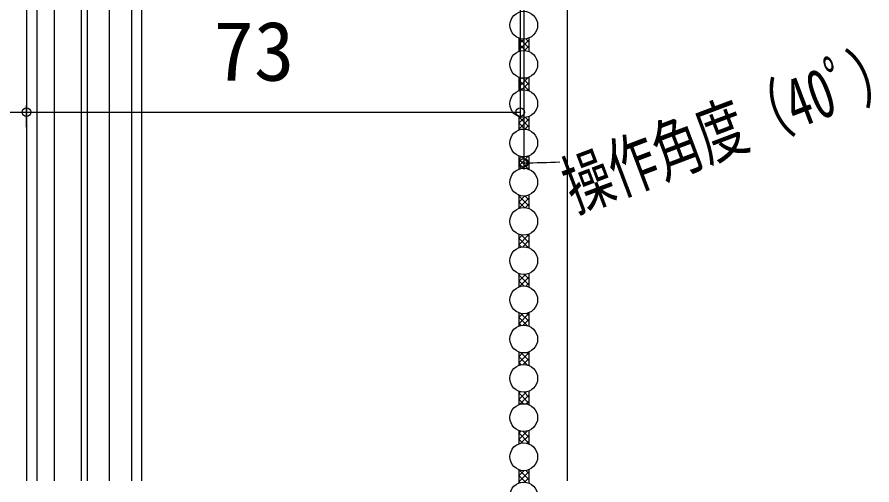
# Model space of a CAD drawing. Units: millimetres, scale not verified. Extents: x -525 to 525, y -783 to 777.
# Drawn here: x -251.4 to -125, y 212.3 to 281.4 of the extents above; entities that cross this region are included whole.
import ezdxf
from ezdxf.enums import TextEntityAlignment as Align

# ---------------------------------------------------------------- set-up
doc = ezdxf.new("R2010")
doc.units = ezdxf.units.MM
doc.header["$LTSCALE"] = 4
for name, color, linetype in [('0-4_YKK_12', 2, 'Continuous'), ('0-5_YKK_13', 4, 'Continuous'), ('0-7_YKK_D', 6, 'Continuous'), ('0-9_YSS_K', 3, 'Continuous')]:
    doc.layers.add(name, color=color, linetype=linetype)
doc.styles.add('ＭＳ ゴシック', font='')
doc.styles.get('ＭＳ ゴシック').set_extended_font_data('MS Gothic')

msp = doc.modelspace()

# ---------------------------------------------------------------- linework, layer by layer
at = {"layer": '0-4_YKK_12'}
for p, q in [((-250, 379.9), (-250, 212.9)), ((-248.5, 343.9), (-248.5, 212.9)), ((-233.005, 343.86), (-233.003, 212.9)), ((-245.9, 289.9), (-245.9, 212.9)), ((-241.95, 289.9), (-241.95, 212.9)), ((-241.05, 289.9), (-241.05, 212.9)), ((-237.8, 289.9), (-237.8, 212.9)), ((-234.5, 288.9), (-234.5, 212.9))]:
    msp.add_line(p, q, dxfattribs=at)
at = {"layer": '0-5_YKK_13'}
for p, q in [((-177.226, 278.342), (-177.226, 276.358)), ((-177.226, 278.331), (-177.219, 278.339)), ((-177.226, 277.433), (-176.459, 278.2)), ((-177.155, 278.316), (-175.726, 276.887)), ((-176.165, 278.224), (-175.726, 277.785)), ((-175.726, 278.342), (-175.726, 276.358)), ((-177.226, 276.535), (-175.726, 278.035)), ((-177.226, 277.489), (-176.221, 276.484)), ((-176.366, 276.497), (-175.726, 277.137)), ((-177.226, 276.591), (-177.053, 276.417)), ((-177.226, 272.542), (-177.226, 270.558)), ((-177.226, 271.147), (-175.887, 272.487)), ((-177.226, 272.045), (-176.839, 272.432)), ((-177.226, 272.101), (-175.726, 270.601)), ((-176.634, 272.406), (-175.726, 271.499)), ((-175.833, 272.504), (-175.726, 272.397)), ((-175.726, 272.542), (-175.726, 270.558)), ((-177.226, 271.203), (-176.71, 270.687)), ((-176.801, 270.674), (-175.726, 271.749)), ((-175.947, 270.63), (-175.726, 270.851)), ((-177.226, 266.742), (-177.226, 264.758)), ((-177.226, 266.657), (-177.164, 266.719)), ((-177.226, 266.713), (-175.726, 265.213)), ((-175.726, 266.742), (-175.726, 264.758)), ((-177.226, 265.759), (-176.383, 266.602)), ((-177.226, 264.861), (-175.726, 266.361)), ((-177.226, 265.815), (-176.305, 264.893)), ((-176.297, 264.892), (-175.726, 265.463)), ((-176.23, 266.615), (-175.726, 266.111)), ((-177.226, 264.917), (-177.11, 264.8)), ((-177.226, 260.942), (-177.226, 258.958)), ((-177.226, 259.473), (-175.776, 260.924)), ((-177.226, 260.371), (-176.775, 260.822)), ((-177.226, 260.426), (-175.777, 258.977)), ((-176.716, 260.814), (-175.726, 259.825)), ((-175.89, 260.886), (-175.726, 260.723)), ((-175.726, 260.942), (-175.726, 258.958)), ((-177.226, 259.528), (-176.776, 259.078)), ((-176.715, 259.086), (-175.726, 260.075)), ((-175.889, 259.014), (-175.726, 259.177)), ((-177.226, 255.142), (-177.226, 253.158)), ((-177.226, 254.983), (-177.109, 255.1)), ((-177.226, 255.038), (-175.726, 253.538)), ((-177.226, 254.085), (-176.304, 255.007)), ((-177.226, 253.186), (-175.726, 254.686)), ((-177.226, 254.14), (-176.384, 253.298)), ((-176.298, 255.008), (-175.726, 254.436)), ((-175.726, 255.142), (-175.726, 253.158)), ((-177.226, 253.242), (-177.165, 253.181)), ((-176.23, 253.285), (-175.726, 253.788)), ((-177.226, 249.342), (-177.226, 247.358)), ((-177.226, 247.798), (-175.726, 249.298)), ((-177.226, 248.696), (-176.709, 249.213)), ((-176.802, 249.226), (-175.726, 248.15)), ((-175.948, 249.269), (-175.726, 249.048)), ((-175.726, 249.342), (-175.726, 247.358)), ((-177.226, 248.752), (-175.888, 247.414)), ((-177.226, 247.854), (-176.84, 247.468)), ((-176.633, 247.494), (-175.726, 248.4)), ((-175.832, 247.396), (-175.726, 247.502)), ((-177.226, 243.542), (-177.226, 241.558)), ((-177.226, 243.308), (-177.052, 243.483)), ((-177.226, 242.41), (-176.221, 243.416)), ((-177.226, 243.364), (-175.726, 241.864)), ((-177.154, 241.585), (-175.726, 243.012)), ((-176.367, 243.403), (-175.726, 242.762)), ((-175.726, 243.542), (-175.726, 241.558)), ((-177.226, 242.466), (-176.46, 241.7)), ((-177.226, 241.568), (-177.219, 241.561)), ((-176.164, 241.676), (-175.726, 242.114)), ((-177.226, 237.742), (-177.226, 235.758)), ((-176.893, 237.643), (-175.726, 236.476)), ((-176.007, 237.654), (-175.726, 237.374)), ((-175.726, 237.742), (-175.726, 235.758)), ((-177.226, 236.124), (-175.726, 237.624)), ((-177.226, 237.022), (-176.642, 237.607)), ((-177.226, 237.078), (-175.99, 235.841)), ((-176.554, 235.899), (-175.726, 236.726)), ((-177.226, 236.18), (-176.902, 235.855)), ((-175.777, 235.777), (-175.726, 235.828)), ((-177.226, 231.942), (-177.226, 229.958)), ((-177.226, 230.324), (-175.726, 231.824)), ((-177.226, 231.222), (-176.642, 231.807)), ((-176.893, 231.843), (-175.726, 230.676)), ((-176.007, 231.854), (-175.726, 231.574)), ((-175.726, 231.942), (-175.726, 229.958)), ((-177.226, 231.278), (-175.99, 230.041)), ((-177.226, 230.38), (-176.902, 230.055)), ((-176.554, 230.099), (-175.726, 230.926)), ((-175.777, 229.977), (-175.726, 230.028)), ((-177.226, 226.142), (-177.226, 224.158)), ((-177.226, 225.834), (-176.994, 226.066)), ((-177.226, 224.936), (-176.133, 226.029)), ((-177.226, 225.89), (-175.726, 224.39)), ((-177.044, 224.22), (-175.726, 225.538)), ((-176.439, 226), (-175.726, 225.288)), ((-175.726, 226.142), (-175.726, 224.158)), ((-177.226, 224.992), (-176.534, 224.299)), ((-176.101, 224.265), (-175.726, 224.64)), ((-177.226, 220.342), (-177.226, 218.358)), ((-177.226, 219.021), (-175.989, 220.259)), ((-177.226, 219.919), (-176.901, 220.245)), ((-177.226, 219.975), (-175.726, 218.475)), ((-176.555, 220.201), (-175.726, 219.373)), ((-175.778, 220.323), (-175.726, 220.271)), ((-175.726, 220.342), (-175.726, 218.358)), ((-177.226, 219.077), (-176.643, 218.493)), ((-176.892, 218.457), (-175.726, 219.623)), ((-176.006, 218.445), (-175.726, 218.725)), ((-177.226, 214.542), (-177.226, 212.558)), ((-177.226, 214.531), (-177.219, 214.539)), ((-177.226, 213.633), (-176.459, 214.4)), ((-177.226, 212.735), (-175.726, 214.235)), ((-177.226, 213.689), (-176.221, 212.684)), ((-177.155, 214.516), (-175.726, 213.087)), ((-176.165, 214.424), (-175.726, 213.985)), ((-175.726, 214.542), (-175.726, 212.558)), ((-177.226, 212.791), (-177.053, 212.617)), ((-176.366, 212.697), (-175.726, 213.337))]:
    msp.add_line(p, q, dxfattribs=at)
for centre in [(-176.476, 280.25), (-176.476, 274.45), (-176.476, 268.65), (-176.476, 262.85), (-176.476, 257.05), (-176.476, 251.25), (-176.476, 245.45), (-176.476, 239.65), (-176.476, 233.85), (-176.476, 228.05), (-176.476, 222.25), (-176.476, 216.45), (-176.476, 210.65)]:
    msp.add_circle(centre, 2.05, dxfattribs=at)
at = {"layer": '0-7_YKK_D'}
for p, q in [((-177, 363.4), (-177, 266.399)), ((-176.476, 311.1), (-176.476, 258.915)), ((-250, 265.158), (-250, 268.399)), ((-250, 265.158), (-250, 268.399)), ((-365.005, 267.399), (-250, 267.399)), ((-250, 267.399), (-177, 267.399))]:
    msp.add_line(p, q, dxfattribs=at)
for centre in [(-250, 267.399), (-250, 267.399), (-177, 267.399), (-176.476, 259.915)]:
    msp.add_circle(centre, 0.637, dxfattribs=at)
msp.add_arc((-176.476, 360.546), 100.631, 270, 273.04089, dxfattribs=at)
at = {"layer": '0-9_YSS_K'}
msp.add_line((-170, 212.9), (-170, 437.404), dxfattribs=at)

# ---------------------------------------------------------------- texts
at = {"layer": '0-7_YKK_D', "style": 'ＭＳ ゴシック'}
msp.add_text('73', height=8.798, dxfattribs=at).set_placement((-222.364, 269.399), align=Align.BOTTOM_LEFT)
at = {"layer": '0-7_YKK_D', "style": 'ＭＳ ゴシック', "width": 0.7}
msp.add_text('操作角度（40ﾟ）', height=7.331, rotation=20.676, dxfattribs=at).set_placement((-168.161, 250.478), align=Align.BOTTOM_LEFT)

doc.saveas('drawing.dxf')
